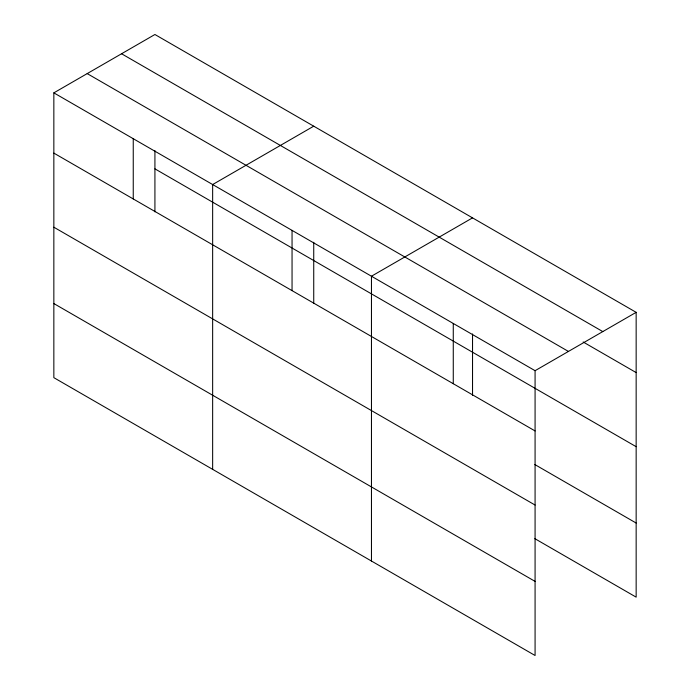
<?xml version="1.0" encoding="UTF-8"?>
<svg xmlns="http://www.w3.org/2000/svg" width="690" height="690" viewBox="0 0 690 690"><rect width="100%" height="100%" fill="white"/><g stroke="black" fill="none" stroke-linecap="round" stroke-linejoin="round"><path stroke-width="1.03" d="M535.078 505.046L535.078 370.694L53.846 92.857L53.846 377.663L535.078 655.5L535.078 505.046L53.846 227.208M534.819 538.64L636.154 597.143L636.154 312.337L154.922 34.5L53.846 92.857M313.734 126.184L212.649 184.541L212.649 469.355M472.538 217.868L371.462 276.224L371.462 561.039M535.078 370.694L636.154 312.337M121.569 53.76L602.801 331.588M583.162 341.99L636.154 372.583M87.199 73.597L568.431 351.434M154.922 168.852L636.154 446.689M53.846 153.102L535.078 430.94M534.819 464.534L636.154 523.037M53.846 303.557L535.078 581.394M472.538 333.969L472.538 395.241M453.27 323.463L453.27 383.709M313.734 242.276L313.734 303.548M292.051 230.382L292.051 290.628M154.922 150.593L154.922 211.864M133.248 138.699L133.248 198.944"/></g></svg>
